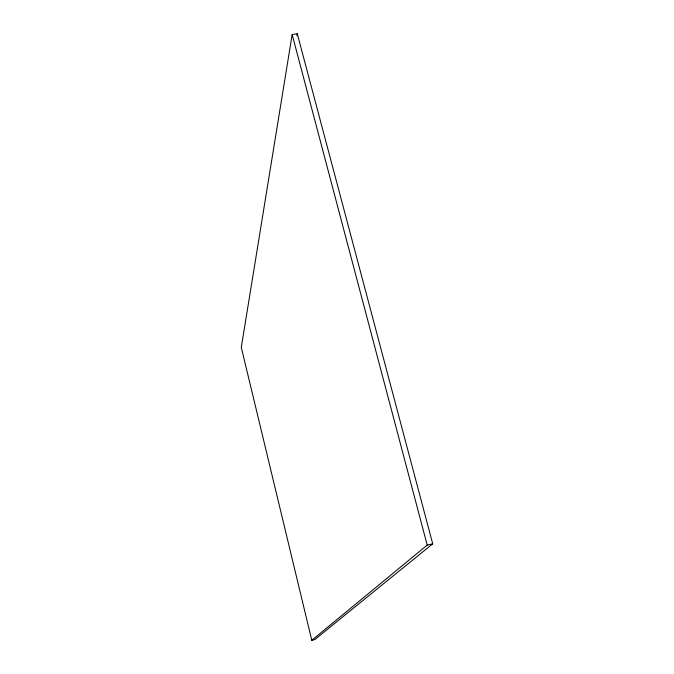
<?xml version="1.0" encoding="UTF-8"?>
<svg xmlns="http://www.w3.org/2000/svg" width="674" height="674" viewBox="0 0 674 674"><rect width="100%" height="100%" fill="white"/><g stroke="black" fill="none" stroke-linecap="round" stroke-linejoin="round"><path stroke-width="1.01" d="M292.162 34.559L241.284 347.38L311.784 640.3L314.809 639.575L432.716 543.808L297.268 33.7L292.162 34.559L427.206 545.089L311.784 640.3M296.914 35.773L297.268 33.7M427.206 545.089L432.716 543.808"/></g></svg>
